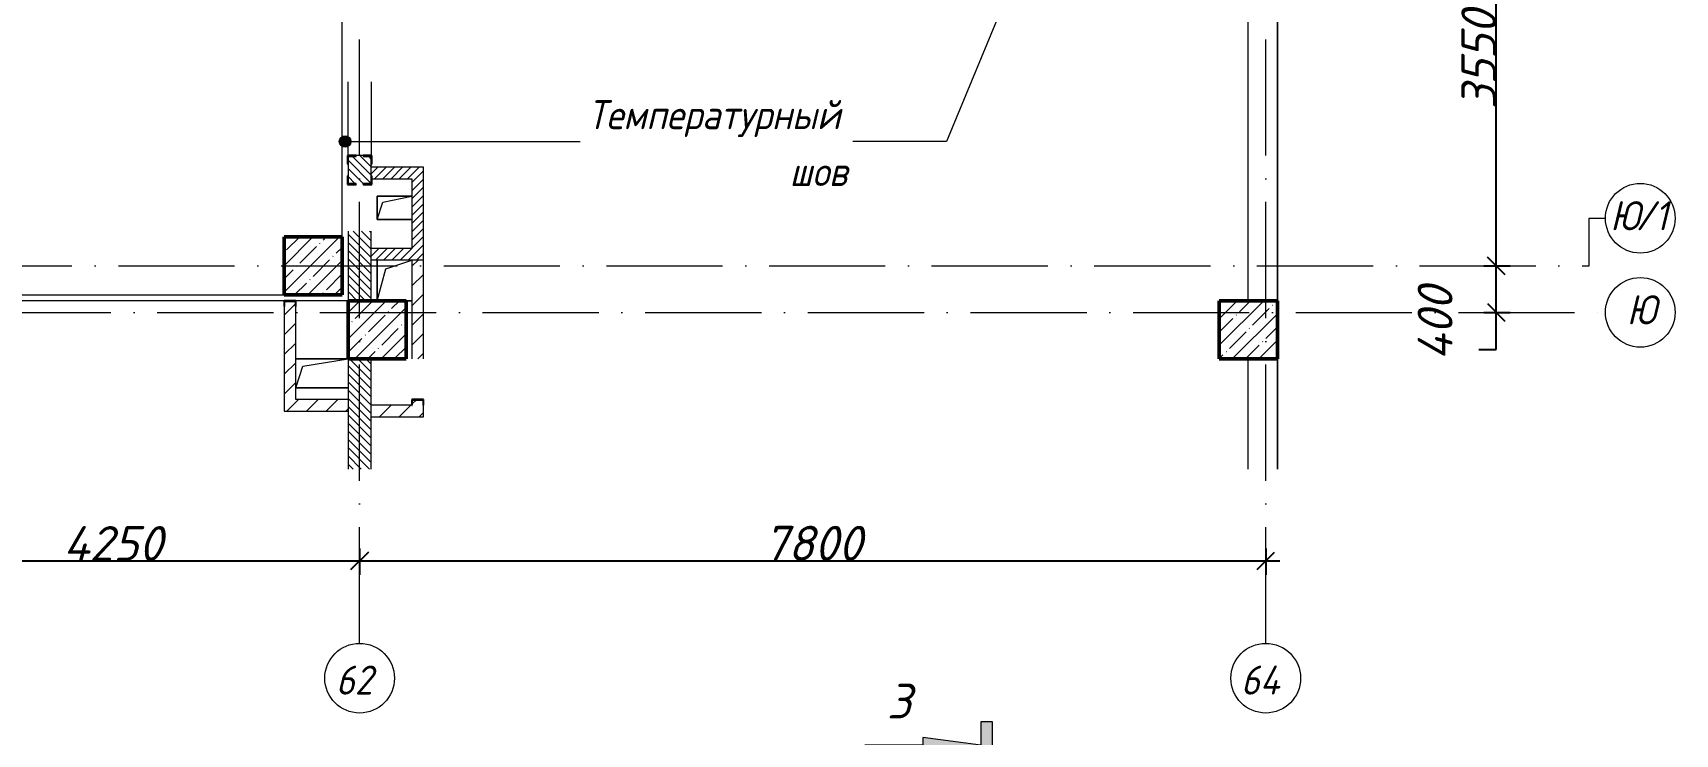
# Model space of a CAD drawing. Header units: millimetres. Extents: x -537608 to 253996, y -217170 to 186033.
# Drawn here: x -88148 to -74011, y 133739 to 139778 of the extents above; entities that cross this region are included whole.
import ezdxf

# ---------------------------------------------------------------- set-up
doc = ezdxf.new("R2010")
doc.units = ezdxf.units.MM
doc.linetypes.add('50_200_ШТРИХ_1Т_ш5_п1_п1_', pattern=[1400, 1000, -200, 0, -200])
for name, color, linetype, lineweight in [('A-____-____-DIMS', 7, 'Continuous', 9), ('A-FLOR-____-OTLN', 7, 'Continuous', 9), ('A-GENM-____-MCUT', 7, 'Continuous', 25), ('A-GENM-____-OTLN', 7, 'Continuous', 9), ('A-GENM-____-OTLN-1', 7, 'Continuous', 25), ('A-WALL-____-MCUT', 7, 'Continuous', 13), ('A-WALL-____-OTLN', 7, 'Continuous', 9), ('A-WALL-____-PATT-1', 7, 'Continuous', 9), ('A-WALL-FNSH-MCUT-1', 7, 'Continuous', 9), ('G-____-____-SYMB', 7, 'Continuous', 9), ('G-____-____-TEXT', 7, 'Continuous', 9), ('I-WALL-____-OTLN', 7, 'Continuous', 9), ('S-COLS-____-MCUT', 7, 'Continuous', 50), ('S-COLS-____-OTLN', 7, 'Continuous', 9), ('S-GRID-____-IDEN', 7, 'Continuous', 9), ('S-GRID-____-OTLN', 7, 'Continuous', 9), ('S-GRID-____-OTLN-1', 7, '50_200_ШТРИХ_1Т_ш5_п1_п1_', 9)]:
    doc.layers.add(name, color=color, linetype=linetype, lineweight=lineweight)
doc.styles.add('ISOCPEUR_I', font='isocpeui.ttf', dxfattribs={"height": 300})
doc.styles.add('ISOCPEUR_I_8', font='isocpeui.ttf', dxfattribs={"height": 300})
doc.styles.add('ISOCPEUR_I_9', font='isocpeui.ttf', dxfattribs={"width": 0.9, "height": 250})
doc.dimstyles.new('ISO-2_5_0_9К_БОЛЬШОЙ_ОСИ', dxfattribs={"dimscale": 304.8, "dimtxt": 248.995294, "dimasz": 0.492126, "dimexe": 0.393701, "dimexo": 0, "dimgap": 0, "dimtad": 1, "dimdec": 0, "dimzin": 0, "dimdsep": 46, "dimtxsty": 'ISOCPEUR_I', "dimblk1": 'OBLIQUE', "dimblk2": 'OBLIQUE', "dimsah": 1, "dimcen": 0.09, "dimdle": 0.393701, "dimazin": 0, "dimtfac": 1, "dimtdec": 4, "dimtix": 1, "dimtmove": 0, "dimatfit": 3, "dimfxl": 1, "dimtvp": 1, "dimtolj": 1, "dimtzin": 0, "dimarcsym": 2})
doc.dimstyles.new('ISO-2_5_0_9К_БОЛЬШОЙ_ОСИ_1', dxfattribs={"dimscale": 304.8, "dimtxt": 248.995294, "dimasz": 0.492126, "dimexe": 0.393701, "dimexo": 0, "dimgap": 0, "dimtad": 1, "dimdec": 0, "dimzin": 0, "dimdsep": 46, "dimtxsty": 'ISOCPEUR_I', "dimblk1": 'OBLIQUE', "dimblk2": 'OBLIQUE', "dimsah": 1, "dimcen": 0.09, "dimdle": 0.393701, "dimazin": 0, "dimtfac": 1, "dimtdec": 4, "dimtix": 1, "dimtmove": 1, "dimatfit": 3, "dimfxl": 1, "dimtvp": 1, "dimtolj": 1, "dimtzin": 0, "dimarcsym": 2})
pattern_1 = [(135, (-178684.97, 94540.114), (-35.35534, -35.35534), [])]
pattern_2 = [(45, (-178684.97, 94540.114), (-35.35534, 35.35534), [])]
pattern_3 = [(45, (-178684.97, 94540.11), (-84.85281, 84.85281), [])]

# ---------------------------------------------------------------- blocks, each defined once
blk = doc.blocks.new('BSC_Колонна _Прямоугольная - 500х500-V116-АР1_План отверстий 3 этажа в осях 1-64_Ю-ЯЯ')
at = {"layer": 'S-COLS-____-OTLN'}
h = blk.add_hatch(dxfattribs=at)
h.set_pattern_fill('FP_121', color=256, style=0, pattern_type=2)
h.set_pattern_definition([(45, (-101000, -42681.04), (-114.04925, 114.04925), []), (45, (-100885.95, -42681.04), (-114.04925, 114.04925), [201.613, -40.323, 3.353, -36.97])])
h.paths.add_polyline_path([(-250, -250), (250, -250), (250, 250), (-250, 250)], flags=0)
at = {"layer": 'S-COLS-____-MCUT'}
for p, q in [((250, 250), (-250, 250)), ((-250, 250), (-250, -250)), ((250, -250), (250, 250)), ((-250, -250), (250, -250))]:
    blk.add_line(p, q, dxfattribs=at)
blk = doc.blocks.new('BSC_Колонна _Прямоугольная - 500х500-V117-АР1_План отверстий 3 этажа в осях 1-64_Ю-ЯЯ')
at = {"layer": 'S-COLS-____-OTLN'}
h = blk.add_hatch(dxfattribs=at)
h.set_pattern_fill('FP_122', color=256, style=0, pattern_type=2)
h.set_pattern_definition([(45, (-93500, -42681.04), (-114.04925, 114.04925), []), (45, (-93385.95, -42681.04), (-114.04925, 114.04925), [201.613, -40.323, 3.353, -36.97])])
h.paths.add_polyline_path([(-250, -250), (250, -250), (250, 250), (-250, 250), (-250, 12)], flags=0)
at = {"layer": 'S-COLS-____-MCUT'}
for p, q in [((250, 250), (-250, 250)), ((-250, 250), (-250, -250)), ((250, -250), (250, 250)), ((-250, -250), (250, -250))]:
    blk.add_line(p, q, dxfattribs=at)
blk = doc.blocks.new('BSC_Колонна _Прямоугольная - 500х500-V122-АР1_План отверстий 3 этажа в осях 1-64_Ю-ЯЯ')
at = {"layer": 'S-COLS-____-OTLN'}
h = blk.add_hatch(dxfattribs=at)
h.set_pattern_fill('FP_127', color=256, style=0, pattern_type=2)
h.set_pattern_definition([(45, (-92950, -43231.04), (-114.04925, 114.04925), []), (45, (-92835.95, -43231.04), (-114.04925, 114.04925), [201.613, -40.323, 3.353, -36.97])])
h.paths.add_polyline_path([(-250, -250), (250, -250), (250, 250), (-250, 250)], flags=0)
at = {"layer": 'S-COLS-____-MCUT'}
for p, q in [((250, 250), (-250, 250)), ((-250, 250), (-250, -250)), ((250, -250), (250, 250)), ((-250, -250), (250, -250))]:
    blk.add_line(p, q, dxfattribs=at)
blk = doc.blocks.new('Фахверк_СКБ_Уголок - 200_3960-28268576-АР1_План отверстий 3 этажа в осях 1-64_Ю-ЯЯ')
at = {"layer": 'A-GENM-____-MCUT'}
for p, q in [((200, 156), (125, 156)), ((125, 156), (125, 81)), ((131, 81), (131, 150)), ((131, 150), (200, 150)), ((200, 150), (200, 156)), ((125, 81), (131, 81)), ((131, 19), (125, 19)), ((125, 19), (125, -56)), ((131, -50), (131, 19)), ((125, -56), (200, -56)), ((200, -50), (131, -50)), ((200, -56), (200, -50))]:
    blk.add_line(p, q, dxfattribs=at)
blk = doc.blocks.new('154_Фахверк_СКБ_Швеллер - Тип_100_3960-28318856-АР1_План отверстий 3 этажа в осях 1-64_Ю-ЯЯ')
at = {"layer": 'A-GENM-____-MCUT'}
for p, q in [((175, 50), (125, 50)), ((125, 50), (125, -50)), ((128, 47), (175, 47)), ((128, -47), (128, 47)), ((175, 47), (175, 50)), ((125, -50), (175, -50)), ((175, -47), (128, -47)), ((175, -50), (175, -47))]:
    blk.add_line(p, q, dxfattribs=at)
blk = doc.blocks.new('AR_Отверстие прямоугольное _в плите_ - AR_Отверстие прямоугольное _в плите_-V172-АР1_План отверстий 3 этажа в осях 1-64_Ю-ЯЯ')
at = {"layer": 'A-GENM-____-OTLN'}
for p, q in [((150, 100), (-150, 100)), ((-150, 100), (-150, -100)), ((-150, -100), (-100, 50)), ((-100, 50), (150, 100)), ((-150, -100), (150, -100))]:
    blk.add_line(p, q, dxfattribs=at)
blk = doc.blocks.new('AR_Отверстие прямоугольное _в плите_ - AR_Отверстие прямоугольное _в плите_-30552830-АР1_План отверстий 3 этажа в осях 1-64_Ю-ЯЯ')
at = {"layer": 'A-GENM-____-OTLN'}
for p, q in [((225, 125), (-225, 125)), ((-225, -125), (-163, 63)), ((-163, 63), (225, 125)), ((-225, -125), (225, -125))]:
    blk.add_line(p, q, dxfattribs=at)
blk = doc.blocks.new('AR_Отверстие прямоугольное _в плите_ - AR_Отверстие прямоугольное _в плите_-30552583-АР1_План отверстий 3 этажа в осях 1-64_Ю-ЯЯ')
at = {"layer": 'A-GENM-____-OTLN'}
for p, q in [((-150, 175), (-150, -175)), ((-75, 100), (150, 175)), ((-150, -175), (-75, 100)), ((100, -175), (150, -175))]:
    blk.add_line(p, q, dxfattribs=at)
blk = doc.blocks.new('154_Фахверк_СКБ_Швеллер - Тип_100_3960_зеркало-28515619-АР1_План отверстий 3 этажа в осях 1-64_Ю-ЯЯ')
at = {"layer": 'A-GENM-____-MCUT'}
for p, q in [((175, 50), (125, 50)), ((125, 50), (125, -50)), ((128, 47), (175, 47)), ((128, -47), (128, 47)), ((175, 47), (175, 50)), ((125, -50), (175, -50)), ((175, -47), (128, -47)), ((175, -50), (175, -47))]:
    blk.add_line(p, q, dxfattribs=at)
blk = doc.blocks.new('Ось сетки - Круг_Ø6_00__ISO-2_5_0_9K_-25732049-АР1_План отверстий 3 этажа в осях 1-64_Ю-ЯЯ')
at = {"layer": 'S-GRID-____-IDEN'}
blk.add_circle((0, 0), 3, dxfattribs=at)
blk = doc.blocks.new('_Oblique')
at = {"color": 0, "linetype": 'ByBlock', "lineweight": -2}
blk.add_line((-0.5, -0.5), (0.5, 0.5), dxfattribs=at)
blk = doc.blocks.new('*D989')
at = {"layer": 'A-____-____-DIMS', "color": 0, "lineweight": -2, "transparency": 16777216}
for p, q in [((-75551, 137251), (-75551, 137891)), ((-75657, 137771), (-75431, 137771)), ((-75657, 137371), (-75431, 137371)), ((-75551, 137051), (-75551, 137371)), ((-75701, 137051), (-75551, 137051))]:
    blk.add_line(p, q, dxfattribs=at)
at = {"layer": 'Defpoints', "color": 0, "transparency": 16777216}
for p in [(-75657, 137771), (-75551, 137771), (-75657, 137371)]:
    blk.add_point(p, dxfattribs=at)
at = {"layer": 'A-____-____-DIMS', "color": 0, "lineweight": -2, "transparency": 16777216, "xscale": 150, "yscale": 150, "zscale": 150}
for p, rotation in [((-75551, 137771), 90), ((-75551, 137371), 270)]:
    blk.add_blockref('_Oblique', p, dxfattribs=dict(at, rotation=rotation))
at = {"layer": 'A-____-____-DIMS', "color": 0, "transparency": 16777216, "insert": (-76227, 136956), "char_height": 300, "width": 591.84, "attachment_point": 1, "rotation": 90, "line_spacing_factor": 1.149209, "style": 'ISOCPEUR_I'}
blk.add_mtext('\\A1;400', dxfattribs=at)
blk = doc.blocks.new('*D990')
at = {"layer": 'A-____-____-DIMS', "color": 0, "lineweight": -2, "transparency": 16777216}
for p, q in [((-75551, 137651), (-75551, 141441)), ((-75657, 141321), (-75431, 141321)), ((-75657, 137771), (-75431, 137771))]:
    blk.add_line(p, q, dxfattribs=at)
at = {"layer": 'Defpoints', "color": 0, "transparency": 16777216}
for p in [(-75657, 141321), (-75551, 141321), (-75657, 137771)]:
    blk.add_point(p, dxfattribs=at)
at = {"layer": 'A-____-____-DIMS', "color": 0, "lineweight": -2, "transparency": 16777216, "xscale": 150, "yscale": 150, "zscale": 150}
for p, rotation in [((-75551, 141321), 90), ((-75551, 137771), 270)]:
    blk.add_blockref('_Oblique', p, dxfattribs=dict(at, rotation=rotation))
at = {"layer": 'A-____-____-DIMS', "color": 0, "transparency": 16777216, "insert": (-75701, 139546), "char_height": 300, "width": 758.48, "attachment_point": 5, "rotation": 90, "style": 'ISOCPEUR_I'}
blk.add_mtext('\\A1;3550', dxfattribs=at)
blk = doc.blocks.new('*D1012')
at = {"layer": 'A-____-____-DIMS', "color": 0, "lineweight": -2, "transparency": 16777216}
for p, q in [((-89585, 135338), (-89585, 135111)), ((-85335, 135338), (-85335, 135111)), ((-89705, 135231), (-85215, 135231))]:
    blk.add_line(p, q, dxfattribs=at)
at = {"layer": 'Defpoints', "color": 0, "transparency": 16777216}
for p in [(-89585, 135338), (-85335, 135338), (-85335, 135231)]:
    blk.add_point(p, dxfattribs=at)
at = {"layer": 'A-____-____-DIMS', "color": 0, "lineweight": -2, "transparency": 16777216, "xscale": 150, "yscale": 150, "zscale": 150, "rotation": 180}
blk.add_blockref('_Oblique', (-89585, 135231), dxfattribs=at)
at = {"layer": 'A-____-____-DIMS', "color": 0, "lineweight": -2, "transparency": 16777216, "xscale": 150, "yscale": 150, "zscale": 150}
blk.add_blockref('_Oblique', (-85335, 135231), dxfattribs=at)
at = {"layer": 'A-____-____-DIMS', "color": 0, "transparency": 16777216, "insert": (-87460, 135381), "char_height": 300, "width": 781.46, "attachment_point": 5, "style": 'ISOCPEUR_I'}
blk.add_mtext('\\A1;4250', dxfattribs=at)
blk = doc.blocks.new('*D1013')
at = {"layer": 'A-____-____-DIMS', "color": 0, "lineweight": -2, "transparency": 16777216}
for p, q in [((-85335, 135338), (-85335, 135111)), ((-77535, 135338), (-77535, 135111)), ((-85455, 135231), (-77415, 135231))]:
    blk.add_line(p, q, dxfattribs=at)
at = {"layer": 'Defpoints', "color": 0, "transparency": 16777216}
for p in [(-85335, 135338), (-77535, 135338), (-77535, 135231)]:
    blk.add_point(p, dxfattribs=at)
at = {"layer": 'A-____-____-DIMS', "color": 0, "lineweight": -2, "transparency": 16777216, "xscale": 150, "yscale": 150, "zscale": 150, "rotation": 180}
blk.add_blockref('_Oblique', (-85335, 135231), dxfattribs=at)
at = {"layer": 'A-____-____-DIMS', "color": 0, "lineweight": -2, "transparency": 16777216, "xscale": 150, "yscale": 150, "zscale": 150}
blk.add_blockref('_Oblique', (-77535, 135231), dxfattribs=at)
at = {"layer": 'A-____-____-DIMS', "color": 0, "transparency": 16777216, "insert": (-81435, 135383), "char_height": 300, "width": 758.48, "attachment_point": 5, "style": 'ISOCPEUR_I'}
blk.add_mtext('\\A1;7800', dxfattribs=at)
blk = doc.blocks.new('Разрез - Заголовок разреза-10218885-АР1_План отверстий 3 этажа в осях 1-64_А-ГГ')
at = {"layer": 'G-____-____-SYMB'}
for points in [[(0, 0.5), (0, -0.5), (-9, -0.5), (-9, 0.5)], [(-6.34, -5.5), (-7.66, -5.5), (-7, -0.5)]]:
    blk.add_hatch(color=256, dxfattribs=at).paths.add_polyline_path(points, flags=0)
for p, q in [((0, 0.5), (-9, 0.5)), ((-9, 0.5), (-9, -0.5)), ((0, -0.5), (0, 0.5)), ((-9, -0.5), (0, -0.5)), ((-7, -0.5), (-7.66, -5.5)), ((-6.34, -5.5), (-7, -0.5)), ((-7.66, -5.5), (-6.34, -5.5)), ((-7, -5.5), (-7, -10.5))]:
    blk.add_line(p, q, dxfattribs=at)

msp = doc.modelspace()

# ---------------------------------------------------------------- hatches: boundary and pattern name
at = {"layer": 'A-WALL-____-PATT-1'}
h = msp.add_hatch(dxfattribs=at)
h.set_pattern_fill('FP_9', color=256, style=0, pattern_type=2)
h.set_pattern_definition(pattern_1)
h.paths.add_polyline_path([(-85434.9702, 137471.1558), (-85234.9702, 137471.1558), (-85234.9702, 138071.1558), (-85434.9702, 138071.1558), (-85434.9702, 138040.4432)], flags=0)
h.paths.add_polyline_path([(-85365.9702, 138471.1558), (-85303.9702, 138471.1558), (-85303.9702, 138477.1558), (-85234.9702, 138477.1558), (-85235.9302, 138715.1558), (-85303.9702, 138715.1558), (-85303.9702, 138721.1558), (-85365.9702, 138721.1558), (-85365.9702, 138715.1558), (-85434.9702, 138715.1558), (-85434.9702, 138477.1558), (-85365.9702, 138477.1558)], flags=0)
h.paths.add_polyline_path([(-85365.9702, 140421.1558), (-85303.9702, 140421.1558), (-85303.9702, 140427.1558), (-85234.9702, 140427.1558), (-85234.9702, 140821.1558), (-85434.9702, 140821.1558), (-85434.9702, 140427.1558), (-85365.9702, 140427.1558)], flags=0)
h = msp.add_hatch(dxfattribs=at)
h.set_pattern_fill('FP_8', color=256, style=0, pattern_type=2)
h.set_pattern_definition(pattern_2)
h.paths.add_polyline_path([(-84784.9702, 138521.1558), (-84784.9702, 138621.1558), (-85234.9702, 138621.1558), (-85234.9702, 138546.1558), (-85228.9702, 138546.1558), (-85228.9702, 138521.1558), (-84884.9702, 138521.1558)], flags=0)
h = msp.add_hatch(dxfattribs=at)
h.set_pattern_fill('FP_8', color=256, style=0, pattern_type=2)
h.set_pattern_definition(pattern_2)
h.paths.add_polyline_path([(-84784.9702, 137921.1558), (-84784.9702, 138521.1558), (-84884.9702, 138521.1558), (-84884.9702, 137921.1558)], flags=0)
h = msp.add_hatch(dxfattribs=at)
h.set_pattern_fill('FP_8', color=256, style=0, pattern_type=2)
h.set_pattern_definition(pattern_2)
h.paths.add_polyline_path([(-84784.9702, 137821.1558), (-84784.9702, 137921.1558), (-85234.9702, 137921.1558), (-85234.9702, 137821.1558), (-85023.3889, 137821.1558)], flags=0)
h = msp.add_hatch(dxfattribs=at)
h.set_pattern_fill('FP_7', color=256, style=0, pattern_type=2)
h.set_pattern_definition(pattern_3)
h.paths.add_polyline_path([(-84834.9702, 136571.1558), (-84787.9702, 136571.1558), (-84787.9702, 136618.1558), (-84881.9702, 136618.1558), (-84881.9702, 136571.1558)], flags=0)
h.paths.add_polyline_path([(-84884.9702, 136971.1558), (-84784.9702, 136971.1558), (-84784.9702, 137821.1558), (-84884.9702, 137821.1558)], flags=0)
h = msp.add_hatch(dxfattribs=at)
h.set_pattern_fill('FP_7', color=256, style=0, pattern_type=2)
h.set_pattern_definition(pattern_3)
h.paths.add_polyline_path([(-85884.9702, 136521.1558), (-85884.9702, 137421.1558), (-85887.9702, 137421.1558), (-85887.9702, 137468.1558), (-85981.9702, 137468.1558), (-85981.9702, 137421.1558), (-85984.9702, 137421.1558), (-85984.9702, 136521.1558)], flags=0)
h = msp.add_hatch(dxfattribs=at)
h.set_pattern_fill('FP_9', color=256, style=0, pattern_type=2)
h.set_pattern_definition(pattern_1)
h.paths.add_polyline_path([(-85234.9702, 136021.1558), (-85234.9702, 136971.1558), (-85434.9702, 136971.1558), (-85434.9702, 136021.1558)], flags=0)
h = msp.add_hatch(dxfattribs=at)
h.set_pattern_fill('FP_7', color=256, style=0, pattern_type=2)
h.set_pattern_definition(pattern_3)
h.paths.add_polyline_path([(-85434.9702, 136521.1558), (-85434.9702, 136621.1558), (-85884.9702, 136621.1558), (-85884.9702, 136521.1558)], flags=0)
h = msp.add_hatch(dxfattribs=at)
h.set_pattern_fill('FP_7', color=256, style=0, pattern_type=2)
h.set_pattern_definition(pattern_3)
h.paths.add_polyline_path([(-85234.9702, 136471.1558), (-84784.9702, 136471.1558), (-84784.9702, 136571.1558), (-85234.9702, 136571.1558)], flags=0)
at = {"layer": 'G-____-____-TEXT'}
h = msp.add_hatch(color=256, dxfattribs=at)
edge = h.paths.add_edge_path(flags=0)
edge.add_arc((-85460.0046, 138842.3654), 50, 0, 360)

# ---------------------------------------------------------------- linework, layer by layer
at = {"layer": 'A-FLOR-____-OTLN'}
for p, q in [((-85484.9702, 138021.1558), (-85484.9702, 141371.1558)), ((-85184.9702, 138371.1558), (-84884.9702, 138371.1558)), ((-85184.9702, 138171.1558), (-85184.9702, 138371.1558)), ((-84884.9702, 138171.1558), (-85184.9702, 138171.1558)), ((-85184.9702, 137471.1558), (-85184.9702, 137821.1558)), ((-89434.9702, 137521.1558), (-85984.9702, 137521.1558)), ((-85984.9702, 137471.1558), (-89434.9702, 137471.1558)), ((-85434.9702, 137471.1558), (-85884.9702, 137471.1558)), ((-84884.9702, 137471.1558), (-84934.9702, 137471.1558)), ((-85884.9702, 136971.1558), (-85434.9702, 136971.1558)), ((-85434.9702, 136721.1558), (-85884.9702, 136721.1558))]:
    msp.add_line(p, q, dxfattribs=at)
at = {"layer": 'A-WALL-____-MCUT'}
for p, q in [((-85303.9702, 138721.1558), (-85365.9702, 138721.1558)), ((-85434.9702, 138646.1558), (-85434.9702, 138546.1558)), ((-85234.9702, 138546.1558), (-85234.9702, 138646.1558)), ((-85434.9702, 138071.1558), (-85434.9702, 137471.1558)), ((-85234.9702, 137471.1558), (-85234.9702, 138071.1558)), ((-85434.9702, 136971.1558), (-85434.9702, 136021.1558)), ((-85234.9702, 136021.1558), (-85234.9702, 136971.1558))]:
    msp.add_line(p, q, dxfattribs=at)
at = {"layer": 'A-WALL-____-OTLN'}
for p, q in [((-77684.9702, 137471.1558), (-77684.9702, 140271.1558)), ((-77434.9702, 137471.1558), (-77434.9702, 140271.1558)), ((-77434.9702, 140271.1558), (-77434.9702, 137471.1558)), ((-77684.9702, 136021.1558), (-77684.9702, 136971.1558)), ((-77434.9702, 136021.1558), (-77434.9702, 136971.1558)), ((-77434.9702, 136971.1558), (-77434.9702, 136021.1558))]:
    msp.add_line(p, q, dxfattribs=at)
at = {"layer": 'A-WALL-FNSH-MCUT-1'}
for p, q in [((-84784.9702, 138621.1558), (-85234.9702, 138621.1558)), ((-84784.9702, 136971.1558), (-84784.9702, 138621.1558)), ((-85228.9702, 138521.1558), (-84884.9702, 138521.1558)), ((-84884.9702, 138521.1558), (-84884.9702, 137921.1558)), ((-84884.9702, 137921.1558), (-85234.9702, 137921.1558)), ((-84784.9702, 137821.1558), (-85234.9702, 137821.1558)), ((-84884.9702, 137821.1558), (-84884.9702, 136971.1558)), ((-85984.9702, 137421.1558), (-85984.9702, 136521.1558)), ((-85884.9702, 136621.1558), (-85884.9702, 137421.1558)), ((-85434.9702, 136621.1558), (-85884.9702, 136621.1558)), ((-84884.9702, 136571.1558), (-85234.9702, 136571.1558)), ((-84784.9702, 136471.1558), (-84784.9702, 136571.1558)), ((-85984.9702, 136521.1558), (-85434.9702, 136521.1558)), ((-85234.9702, 136471.1558), (-84784.9702, 136471.1558))]:
    msp.add_line(p, q, dxfattribs=at)
at = {"layer": 'G-____-____-TEXT'}
for p, q in [((-79242.9104, 141353.4525), (-80281.7927, 138842.3654)), ((-85460.0046, 138842.3654), (-83437.4507, 138842.3654)), ((-80281.7927, 138842.3654), (-81090.6179, 138842.3654))]:
    msp.add_line(p, q, dxfattribs=at)
msp.add_circle((-85460.0046, 138842.3654), 50, dxfattribs=at)
at = {"layer": 'I-WALL-____-OTLN'}
for p, q in [((-85434.9702, 138721.1558), (-85434.9702, 139356.1558)), ((-85234.9702, 139356.1558), (-85234.9702, 138721.1558))]:
    msp.add_line(p, q, dxfattribs=at)
at = {"layer": 'S-GRID-____-OTLN'}
for p, q in [((-74750.4004, 138181.3221), (-74610.5636, 138181.3221)), ((-74750.4004, 137771.1558), (-74750.4004, 138181.3221))]:
    msp.add_line(p, q, dxfattribs=at)
at = {"layer": 'S-GRID-____-OTLN-1'}
for p, q in [((-85334.9702, 134521.1558), (-85334.9702, 185432.9652)), ((-77534.9702, 134521.1558), (-77534.9702, 185432.9652)), ((-104212.6557, 137771.1558), (-74750.4004, 137771.1558)), ((-109478.4703, 137371.1558), (-74610.5636, 137371.1558))]:
    msp.add_line(p, q, dxfattribs=at)

# ---------------------------------------------------------------- block references
at = {"layer": 'A-GENM-____-OTLN'}
for name, p in [('AR_Отверстие прямоугольное _в плите_ - AR_Отверстие прямоугольное _в плите_-V172-АР1_План отверстий 3 этажа в осях 1-64_Ю-ЯЯ', (-85034.9702, 138271.1558)), ('AR_Отверстие прямоугольное _в плите_ - AR_Отверстие прямоугольное _в плите_-30552583-АР1_План отверстий 3 этажа в осях 1-64_Ю-ЯЯ', (-85034.9702, 137646.1558)), ('AR_Отверстие прямоугольное _в плите_ - AR_Отверстие прямоугольное _в плите_-30552830-АР1_План отверстий 3 этажа в осях 1-64_Ю-ЯЯ', (-85659.9702, 136846.1558))]:
    msp.add_blockref(name, p, dxfattribs=at)
at = {"layer": 'A-GENM-____-OTLN-1'}
for name, p, rotation in [('Фахверк_СКБ_Уголок - 200_3960-28268576-АР1_План отверстий 3 этажа в осях 1-64_Ю-ЯЯ', (-85384.9702, 138846.1558), 269.9999999999999), ('Фахверк_СКБ_Уголок - 200_3960-28268576-АР1_План отверстий 3 этажа в осях 1-64_Ю-ЯЯ', (-85284.9702, 138346.1558), 89.9999999999999), ('154_Фахверк_СКБ_Швеллер - Тип_100_3960-28318856-АР1_План отверстий 3 этажа в осях 1-64_Ю-ЯЯ', (-85934.9702, 137596.1558), 270), ('154_Фахверк_СКБ_Швеллер - Тип_100_3960_зеркало-28515619-АР1_План отверстий 3 этажа в осях 1-64_Ю-ЯЯ', (-84834.9702, 136746.1558), 269.9999999999966)]:
    msp.add_blockref(name, p, dxfattribs=dict(at, rotation=rotation))
at = {"layer": 'G-____-____-SYMB', "xscale": 99.99999999999993, "yscale": 99.99999999999993, "zscale": 99.99999999999993, "rotation": 269.9999999999996}
msp.add_blockref('Разрез - Заголовок разреза-10218885-АР1_План отверстий 3 этажа в осях 1-64_А-ГГ', (-79936.7702, 132945.2407), dxfattribs=at)
at = {"layer": 'S-COLS-____-OTLN'}
for name, p in [('BSC_Колонна _Прямоугольная - 500х500-V122-АР1_План отверстий 3 этажа в осях 1-64_Ю-ЯЯ', (-85734.9702, 137771.1558)), ('BSC_Колонна _Прямоугольная - 500х500-V117-АР1_План отверстий 3 этажа в осях 1-64_Ю-ЯЯ', (-85184.9702, 137221.1558)), ('BSC_Колонна _Прямоугольная - 500х500-V116-АР1_План отверстий 3 этажа в осях 1-64_Ю-ЯЯ', (-77684.9702, 137221.1558))]:
    msp.add_blockref(name, p, dxfattribs=at)
at = {"layer": 'S-GRID-____-IDEN', "xscale": 99.99999999999993, "yscale": 99.99999999999993, "zscale": 99.99999999999993}
for p, rotation in [((-74310.5636, 138181.3221), 269.9999999999994), ((-74310.5636, 137371.1558), 269.9999999999995)]:
    msp.add_blockref('Ось сетки - Круг_Ø6_00__ISO-2_5_0_9K_-25732049-АР1_План отверстий 3 этажа в осях 1-64_Ю-ЯЯ', p, dxfattribs=dict(at, rotation=rotation))
for p in [(-85334.9702, 134221.1558), (-77534.9702, 134221.1558)]:
    msp.add_blockref('Ось сетки - Круг_Ø6_00__ISO-2_5_0_9K_-25732049-АР1_План отверстий 3 этажа в осях 1-64_Ю-ЯЯ', p, dxfattribs=at)

# ---------------------------------------------------------------- texts
at = {"layer": 'G-____-____-SYMB', "insert": (-80797.3995, 134173.8301), "char_height": 300, "width": 256.54, "attachment_point": 1, "style": 'ISOCPEUR_I_8'}
msp.add_mtext('\\fISOCPEUR|b0|i1|c204|p34|;3', dxfattribs=at)
at = {"layer": 'G-____-____-TEXT', "char_height": 250, "attachment_point": 1, "style": 'ISOCPEUR_I_9'}
for s, insert, width in [('Температурный', (-83371.9663, 139198.2196), 2763.416813), ('шов', (-81633.6538, 138708.7404), 656.582063)]:
    msp.add_mtext(s, dxfattribs=dict(at, insert=insert, width=width))
at = {"layer": 'S-GRID-____-IDEN', "char_height": 250, "attachment_point": 1, "style": 'ISOCPEUR_I_9'}
for s, insert, width in [('\\fISOCPEUR|b0|i1|c204|p34|;\\W.9;Ю', (-74569.1931, 138327.9545), 266.961937), ('/1', (-74348.9275, 138327.9545), 346.329), ('\\fISOCPEUR|b0|i1|c204|p34|;\\W.9;Ю', (-74426.5431, 137517.7883), 266.961937), ('62', (-85539.8985, 134329.9304), 404.0505), ('64', (-77748.8985, 134329.9304), 425.696062)]:
    msp.add_mtext(s, dxfattribs=dict(at, insert=insert, width=width))

# ---------------------------------------------------------------- dimensions: what is measured, and where the dimension line sits
at = {"layer": 'A-____-____-DIMS'}
dim = msp.add_linear_dim(base=(-75550.7287, 141321.1558), p1=(-75656.7947, 137771.1558), p2=(-75656.7947, 141321.1558), angle=90, dimstyle='ISO-2_5_0_9К_БОЛЬШОЙ_ОСИ', override={"dimpost": '<>', "dimfxl": 3550}, dxfattribs=at)
dim.commit()
dim.dimension.update_dxf_attribs({"geometry": '*D990', "text_midpoint": (-75700.7287, 139546.1558)})
dim = msp.add_linear_dim(base=(-75550.7287, 137771.1558), p1=(-75656.7947, 137371.1558), p2=(-75656.7947, 137771.1558), angle=90, dimstyle='ISO-2_5_0_9К_БОЛЬШОЙ_ОСИ_1', override={"dimpost": '<>', "dimfxl": 400}, dxfattribs=at)
dim.commit()
dim.dimension.update_dxf_attribs({"geometry": '*D989', "text_midpoint": (-75710.676, 137051.4525), "dimtype": 160, "text_rotation": 90})
for base, p1, p2, override, picture, middle in [((-85334.9702, 135231.4844), (-89584.9702, 135337.5504), (-85334.9702, 135337.5504), {"dimpost": '<>', "dimfxl": 4250}, '*D1012', (-87459.9702, 135381.4844)), ((-77534.9702, 135231.4844), (-85334.9702, 135337.5504), (-77534.9702, 135337.5504), {"dimpost": '<>', "dimfxl": 7800}, '*D1013', (-81434.9702, 135383.4162))]:
    dim = msp.add_linear_dim(base=base, p1=p1, p2=p2, dimstyle='ISO-2_5_0_9К_БОЛЬШОЙ_ОСИ', override=override, dxfattribs=at)
    dim.commit()
    dim.dimension.update_dxf_attribs({"geometry": picture, "text_midpoint": middle})

doc.saveas('drawing.dxf')
